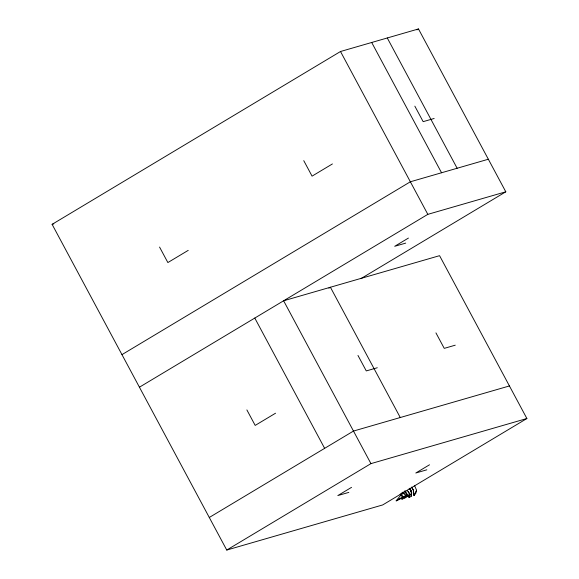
<?xml version="1.0" encoding="UTF-8"?>
<svg xmlns="http://www.w3.org/2000/svg" width="579" height="579" viewBox="0 0 579 579"><rect width="100%" height="100%" fill="white"/><g stroke="black" fill="none" stroke-linecap="round" stroke-linejoin="round"><path stroke-width="0.87" d="M409.614 488.604L411.676 492.505L411.459 496.087L409.071 497.607L408.673 494.929M404.41 490.985L407.254 495.436L396.166 500.842L400.762 495.197L401.03 493.525M414.513 485.419L416.554 490.239L415.831 493.207L413.978 495.602L413.203 489.827L411.814 487.576M416.554 490.239L413.978 495.602L413.355 489.943L411.503 487.077M403.36 496.862L401.833 499.612L407.826 495.53L409.889 494.9L407.283 490.297M404.562 498.251L409.889 494.9M400.574 498.121L396.166 500.842L405.93 495.385L407.254 495.436M526.89 418.523L370.944 463.627L283.623 300.776L439.57 255.672L526.89 418.523L382.697 504.939L226.751 550.05L52.11 224.348L340.503 51.502L418.479 28.95L505.8 191.801L360.826 278.687M416.931 29.876L418.479 28.95M188.226 250.36L167.867 262.562L159.558 247.067M332.426 163.937L312.067 176.139L303.758 160.651M121.966 354.63L410.359 181.784L488.336 159.232M139.43 387.199L427.823 214.353L505.8 191.801M408.434 238.07L394.712 246.292L405.72 243.108M328.894 288.154L330.414 287.242L400.27 417.524M275.546 413.211L255.187 425.413L246.878 409.918M209.287 517.481L353.479 431.058L509.426 385.954M226.751 550.05L370.944 463.627M351.554 487.344L337.832 495.566L348.84 492.382M429.524 464.785L415.809 473.007L426.817 469.822M52.11 224.348L53.84 223.841M434.163 118.471L423.155 121.655L414.846 106.16M377.284 367.745L366.275 370.929L357.967 355.434M455.253 345.185L444.245 348.37L435.936 332.882M406.451 495.66L407.826 495.53L405.278 490.84M406.349 495.515L407.826 495.53M401.956 492.353L405.93 495.385L403.129 491.947M400.762 495.197L402.745 497.115L401.71 493.351M409.15 488.271L411.162 490.891L411.459 496.087L408.137 491.354M410.649 491.108L411.676 492.505M400.14 494.278L401.095 495.747M409.838 488.56L411.162 490.891M387.286 37.975L457.142 168.25M371.696 42.484L441.553 172.766M340.503 51.502L427.823 214.353M254.789 318.059L324.645 448.341M409.013 495.074L409.071 497.607"/></g></svg>
